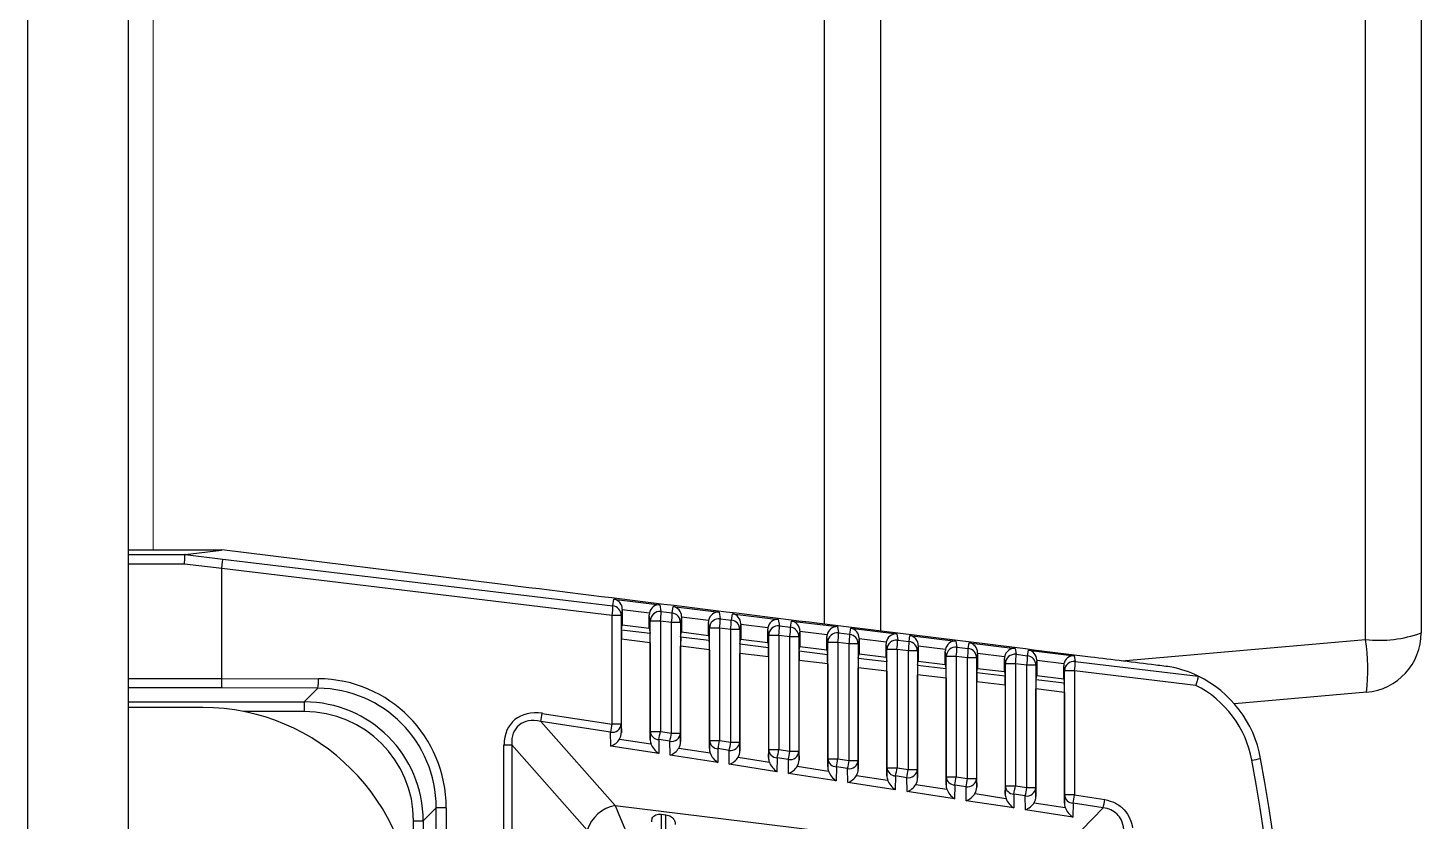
# Model space of a CAD drawing. Extents: x 16.7 to 113.1, y 4.5 to 84.5.
# Drawn here: x 57.717 to 59.176, y 36.247 to 37.078 of the extents above; entities that cross this region are included whole.
import ezdxf

# ---------------------------------------------------------------- set-up
doc = ezdxf.new("R2010")
doc.units = 0
doc.header["$MEASUREMENT"] = 0
doc.linetypes.add('SLD-SOLID', pattern=[0])
doc.layers.add('OBJECT', color=7, linetype='CONTINUOUS')

msp = doc.modelspace()

# ---------------------------------------------------------------- linework, layer by layer
at = {"layer": 'OBJECT', "linetype": 'SLD-SOLID', "lineweight": 15}
msp.add_line((57.8477, 36.5315), (57.8477, 44.0865), dxfattribs=at)
at = {"layer": 'OBJECT'}
for p, q in [((57.7166, 33.7065), (57.7166, 38.1065)), ((57.8215, 38.1065), (57.8215, 33.7065)), ((59.1757, 37.5333), (59.1757, 36.4447)), ((58.6096, 37.5263), (58.6096, 36.4466)), ((59.1176, 36.4376), (59.1176, 37.5263)), ((58.5507, 36.4538), (58.5507, 37.3464)), ((57.8215, 36.5315), (57.9197, 36.5315)), ((57.9194, 36.5314), (57.8215, 36.5314)), ((57.8215, 36.5268), (57.8812, 36.5268)), ((57.8812, 36.5268), (57.9194, 36.5314)), ((57.8812, 36.5268), (57.9207, 36.522)), ((57.9197, 36.5315), (57.9198, 36.5315)), ((58.2084, 36.496), (57.9198, 36.5315)), ((57.8806, 36.5168), (57.8215, 36.5168)), ((57.9197, 36.512), (57.8806, 36.5168)), ((58.3285, 36.463), (57.9197, 36.5121)), ((57.9197, 36.397), (57.9197, 36.512)), ((57.9207, 36.522), (58.3292, 36.4729)), ((58.3292, 36.4729), (58.3304, 36.48)), ((58.3304, 36.48), (58.3785, 36.4741)), ((58.3391, 36.4695), (58.338, 36.463)), ((58.3391, 36.4688), (58.3391, 36.4532)), ((58.3675, 36.4654), (58.3391, 36.4688)), ((58.3785, 36.4741), (58.3796, 36.4669)), ((58.3796, 36.4669), (58.3912, 36.4655)), ((58.3912, 36.4655), (58.3924, 36.4724)), ((58.3924, 36.4724), (58.4405, 36.4665)), ((58.4405, 36.4665), (58.4416, 36.4595)), ((58.3285, 36.3492), (58.3285, 36.463)), ((58.338, 36.463), (58.3285, 36.463)), ((58.338, 36.463), (58.338, 36.3492)), ((58.3382, 36.448), (58.3391, 36.4532)), ((58.3391, 36.4532), (58.3674, 36.4497)), ((58.3684, 36.457), (58.3674, 36.4636)), ((58.3674, 36.4497), (58.3674, 36.4636)), ((58.3684, 36.3415), (58.3684, 36.457)), ((58.379, 36.457), (58.3684, 36.457)), ((58.379, 36.457), (58.379, 36.3415)), ((58.3906, 36.4556), (58.379, 36.457)), ((58.3906, 36.3397), (58.3906, 36.4556)), ((58.4, 36.4556), (58.3906, 36.4556)), ((58.4011, 36.4619), (58.4, 36.4556)), ((58.4, 36.4556), (58.4, 36.3397)), ((58.4011, 36.4612), (58.4011, 36.4456)), ((58.4295, 36.4577), (58.4011, 36.4612)), ((58.4304, 36.4495), (58.4294, 36.456)), ((58.4294, 36.4421), (58.4294, 36.456)), ((58.4416, 36.4595), (58.4533, 36.4581)), ((58.4533, 36.4581), (58.4544, 36.4647)), ((58.4544, 36.4647), (58.5025, 36.4588)), ((58.4631, 36.4543), (58.4621, 36.4481)), ((58.4631, 36.4536), (58.4631, 36.438)), ((58.4915, 36.4501), (58.4631, 36.4536)), ((58.5025, 36.4588), (58.5036, 36.452)), ((58.5036, 36.452), (58.5153, 36.4506)), ((58.5153, 36.4506), (58.5164, 36.4571)), ((58.5164, 36.4571), (58.5645, 36.4512)), ((58.5645, 36.4512), (58.5656, 36.4446)), ((58.3381, 36.3401), (58.3381, 36.438)), ((58.3683, 36.4344), (58.3381, 36.438)), ((58.3382, 36.448), (58.3682, 36.4444)), ((58.3674, 36.4497), (58.3682, 36.4444)), ((58.4002, 36.4405), (58.4011, 36.4456)), ((58.4002, 36.4405), (58.4302, 36.437)), ((58.4011, 36.4456), (58.4294, 36.4421)), ((58.4294, 36.4421), (58.4302, 36.437)), ((58.4304, 36.332), (58.4304, 36.4495)), ((58.4409, 36.4495), (58.4304, 36.4495)), ((58.4409, 36.4495), (58.4409, 36.332)), ((58.4526, 36.4481), (58.4409, 36.4495)), ((58.4526, 36.3302), (58.4526, 36.4481)), ((58.4621, 36.4481), (58.4526, 36.4481)), ((58.4621, 36.4481), (58.4621, 36.3302)), ((58.4623, 36.4331), (58.4631, 36.438)), ((58.4631, 36.438), (58.4914, 36.4345)), ((58.4924, 36.4421), (58.4914, 36.4484)), ((58.4914, 36.4345), (58.4914, 36.4484)), ((58.5029, 36.4421), (58.4924, 36.4421)), ((58.4924, 36.3224), (58.4924, 36.4421)), ((58.5029, 36.4421), (58.5029, 36.3224)), ((58.5146, 36.4407), (58.5029, 36.4421)), ((58.5146, 36.3206), (58.5146, 36.4407)), ((58.5241, 36.4407), (58.5146, 36.4407)), ((58.5251, 36.4467), (58.5241, 36.4407)), ((58.5241, 36.4407), (58.5241, 36.3206)), ((58.5251, 36.446), (58.5251, 36.4304)), ((58.5535, 36.4425), (58.5251, 36.446)), ((58.5543, 36.4347), (58.5534, 36.4408)), ((58.5534, 36.4269), (58.5534, 36.4408)), ((58.5656, 36.4446), (58.5773, 36.4432)), ((58.5773, 36.4432), (58.5784, 36.4495)), ((58.5784, 36.4495), (58.6265, 36.4436)), ((58.5871, 36.4391), (58.5861, 36.4333)), ((58.5871, 36.4384), (58.5871, 36.4228)), ((58.6155, 36.4349), (58.5871, 36.4384)), ((58.6265, 36.4436), (58.6275, 36.4371)), ((58.6275, 36.4371), (58.6394, 36.4357)), ((58.6394, 36.4357), (58.6404, 36.4419)), ((58.6404, 36.4419), (58.6885, 36.436)), ((58.6885, 36.436), (58.6895, 36.4297)), ((58.8624, 36.4153), (59.1176, 36.4376)), ((58.3683, 36.4344), (58.3683, 36.333)), ((58.4002, 36.3306), (58.4002, 36.4306)), ((58.4303, 36.427), (58.4002, 36.4306)), ((58.4303, 36.427), (58.4303, 36.3235)), ((58.4622, 36.3211), (58.4622, 36.4231)), ((58.4922, 36.4195), (58.4622, 36.4231)), ((58.4623, 36.4331), (58.4922, 36.4295)), ((58.4914, 36.4345), (58.4922, 36.4295)), ((58.5243, 36.4257), (58.5251, 36.4304)), ((58.5243, 36.4257), (58.5541, 36.4221)), ((58.5251, 36.4304), (58.5534, 36.4269)), ((58.5534, 36.4269), (58.5541, 36.4221)), ((58.5649, 36.4347), (58.5543, 36.4347)), ((58.5543, 36.3129), (58.5543, 36.4347)), ((58.5649, 36.4347), (58.5649, 36.3129)), ((58.5766, 36.4333), (58.5649, 36.4347)), ((58.5766, 36.3111), (58.5766, 36.4333)), ((58.5861, 36.4333), (58.5766, 36.4333)), ((58.5861, 36.4333), (58.5861, 36.3111)), ((58.5863, 36.4182), (58.5871, 36.4228)), ((58.5871, 36.4228), (58.6154, 36.4193)), ((58.6163, 36.4272), (58.6154, 36.4332)), ((58.6154, 36.4193), (58.6154, 36.4332)), ((58.6163, 36.3034), (58.6163, 36.4272)), ((58.6268, 36.4272), (58.6163, 36.4272)), ((58.6268, 36.4272), (58.6268, 36.3034)), ((58.6387, 36.4258), (58.6268, 36.4272)), ((58.6387, 36.3016), (58.6387, 36.4258)), ((58.6481, 36.4258), (58.6387, 36.4258)), ((58.6491, 36.4315), (58.6481, 36.4258)), ((58.6481, 36.4258), (58.6481, 36.3016)), ((58.6491, 36.4308), (58.6491, 36.4152)), ((58.6775, 36.4273), (58.6491, 36.4308)), ((58.6783, 36.4198), (58.6774, 36.4256)), ((58.6774, 36.4117), (58.6774, 36.4256)), ((58.6895, 36.4297), (58.7014, 36.4283)), ((58.7014, 36.4283), (58.7024, 36.4343)), ((58.7024, 36.4343), (58.7505, 36.4284)), ((58.7111, 36.4239), (58.7102, 36.4184)), ((58.7111, 36.4232), (58.7111, 36.4075)), ((58.7395, 36.4197), (58.7111, 36.4232)), ((58.7505, 36.4284), (58.7515, 36.4223)), ((58.7515, 36.4223), (58.7634, 36.4208)), ((58.7634, 36.4208), (58.7644, 36.4267)), ((58.7644, 36.4267), (58.8125, 36.4208)), ((58.4922, 36.4195), (58.4922, 36.314)), ((58.5242, 36.3115), (58.5242, 36.4157)), ((58.5542, 36.4121), (58.5242, 36.4157)), ((58.5542, 36.4121), (58.5542, 36.3045)), ((58.5863, 36.4182), (58.6161, 36.4146)), ((58.5863, 36.302), (58.5863, 36.4082)), ((58.6162, 36.4046), (58.5863, 36.4082)), ((58.6154, 36.4193), (58.6161, 36.4146)), ((58.6484, 36.4108), (58.6491, 36.4152)), ((58.6484, 36.4108), (58.6781, 36.4072)), ((58.6491, 36.4152), (58.6774, 36.4117)), ((58.6774, 36.4117), (58.6781, 36.4072)), ((58.6888, 36.4198), (58.6783, 36.4198)), ((58.6783, 36.2939), (58.6783, 36.4198)), ((58.6888, 36.4198), (58.6888, 36.2939)), ((58.7007, 36.4184), (58.6888, 36.4198)), ((58.7007, 36.2921), (58.7007, 36.4184)), ((58.7102, 36.4184), (58.7007, 36.4184)), ((58.7102, 36.4184), (58.7102, 36.2921)), ((58.7104, 36.4033), (58.7111, 36.4075)), ((58.7111, 36.4075), (58.7394, 36.4041)), ((58.7403, 36.4124), (58.7394, 36.4179)), ((58.7394, 36.4041), (58.7394, 36.4179)), ((58.7403, 36.2844), (58.7403, 36.4124)), ((58.7508, 36.4124), (58.7403, 36.4124)), ((58.7508, 36.4124), (58.7508, 36.2844)), ((58.7627, 36.4109), (58.7508, 36.4124)), ((58.7627, 36.2826), (58.7627, 36.4109)), ((58.7722, 36.4109), (58.7627, 36.4109)), ((58.7731, 36.4163), (58.7722, 36.4109)), ((58.7722, 36.4109), (58.7722, 36.2826)), ((58.7731, 36.4156), (58.7731, 36.3999)), ((58.8015, 36.4121), (58.7731, 36.4156)), ((58.8022, 36.4049), (58.8014, 36.4103)), ((58.8014, 36.3965), (58.8014, 36.4103)), ((58.8125, 36.4208), (58.8134, 36.4148)), ((58.8134, 36.4148), (58.9421, 36.3994)), ((57.8215, 36.397), (57.9197, 36.397)), ((57.9197, 36.397), (58.0209, 36.3966)), ((57.9197, 36.397), (57.9197, 36.397)), ((58.6162, 36.4046), (58.6162, 36.295)), ((58.6483, 36.2925), (58.6483, 36.4008)), ((58.6782, 36.3972), (58.6483, 36.4008)), ((58.6782, 36.3972), (58.6782, 36.2854)), ((58.7103, 36.283), (58.7103, 36.3933)), ((58.7401, 36.3898), (58.7103, 36.3933)), ((58.7104, 36.4033), (58.74, 36.3998)), ((58.7394, 36.4041), (58.74, 36.3998)), ((58.7724, 36.3959), (58.7731, 36.3999)), ((58.7724, 36.3959), (58.802, 36.3923)), ((58.7731, 36.3999), (58.8014, 36.3965)), ((58.8014, 36.3965), (58.802, 36.3923)), ((58.8022, 36.2749), (58.8022, 36.4049)), ((58.8128, 36.4049), (58.8022, 36.4049)), ((58.8128, 36.4049), (58.8128, 36.2749)), ((58.9397, 36.3897), (58.8128, 36.4049)), ((58.9421, 36.3994), (58.9421, 36.3994)), ((57.9195, 36.3871), (57.8215, 36.3871)), ((58.0203, 36.3866), (57.9195, 36.3871)), ((58.006, 36.3723), (58.0203, 36.3866)), ((58.7401, 36.3898), (58.7401, 36.2759)), ((58.7723, 36.2734), (58.7723, 36.3859)), ((58.8021, 36.3823), (58.7723, 36.3859)), ((58.8021, 36.3823), (58.8021, 36.2664)), ((59.1187, 36.3824), (58.9801, 36.3703)), ((57.8215, 36.3723), (58.006, 36.3723)), ((57.8997, 36.3665), (57.8215, 36.3665)), ((58.006, 36.3723), (58.006, 36.3623)), ((58.006, 36.3623), (57.9423, 36.3623)), ((58.3269, 36.3406), (58.2537, 36.3519)), ((58.2537, 36.3519), (58.3316, 36.2639)), ((58.2553, 36.3604), (58.3285, 36.3492)), ((58.338, 36.3492), (58.3285, 36.3492)), ((58.338, 36.3492), (58.3381, 36.3401)), ((58.3272, 36.326), (58.3269, 36.3406)), ((58.3683, 36.333), (58.3684, 36.3415)), ((58.3684, 36.3415), (58.379, 36.3415)), ((58.379, 36.3415), (58.3906, 36.3397)), ((58.3906, 36.3397), (58.4, 36.3397)), ((58.4, 36.3397), (58.4002, 36.3306)), ((58.2152, 35.4855), (58.2152, 36.3274)), ((58.2152, 36.3274), (58.2234, 36.3274)), ((58.2234, 36.3274), (58.2234, 35.4855)), ((58.3024, 36.2381), (58.2234, 36.3274)), ((58.3772, 36.3183), (58.3272, 36.326)), ((58.3363, 36.3335), (58.3691, 36.3284)), ((58.3774, 36.3329), (58.3772, 36.3183)), ((58.389, 36.3311), (58.3774, 36.3329)), ((58.3892, 36.3165), (58.389, 36.3311)), ((58.3983, 36.3239), (58.4311, 36.3189)), ((58.4303, 36.3235), (58.4304, 36.332)), ((58.4304, 36.332), (58.4409, 36.332)), ((58.4393, 36.3234), (58.4391, 36.3088)), ((58.451, 36.3216), (58.4393, 36.3234)), ((58.4409, 36.332), (58.4526, 36.3302)), ((58.4512, 36.307), (58.451, 36.3216)), ((58.4526, 36.3302), (58.4621, 36.3302)), ((58.4621, 36.3302), (58.4622, 36.3211)), ((58.4922, 36.314), (58.4924, 36.3224)), ((58.4924, 36.3224), (58.5029, 36.3224)), ((58.5029, 36.3224), (58.5146, 36.3206)), ((58.5146, 36.3206), (58.5241, 36.3206)), ((58.5241, 36.3206), (58.5242, 36.3115)), ((58.4391, 36.3088), (58.3892, 36.3165)), ((58.5011, 36.2993), (58.4512, 36.307)), ((58.4603, 36.3144), (58.4931, 36.3094)), ((58.5013, 36.3138), (58.5011, 36.2993)), ((58.513, 36.312), (58.5013, 36.3138)), ((58.5133, 36.2975), (58.513, 36.312)), ((58.5224, 36.3049), (58.555, 36.2999)), ((58.5542, 36.3045), (58.5543, 36.3129)), ((58.5543, 36.3129), (58.5649, 36.3129)), ((58.5633, 36.3043), (58.5631, 36.2898)), ((58.5751, 36.3025), (58.5633, 36.3043)), ((58.5649, 36.3129), (58.5766, 36.3111)), ((58.5766, 36.3111), (58.5861, 36.3111)), ((58.5861, 36.3111), (58.5863, 36.302)), ((58.5631, 36.2898), (58.5133, 36.2975)), ((58.5753, 36.2879), (58.5751, 36.3025)), ((58.5844, 36.2954), (58.617, 36.2904)), ((58.6162, 36.295), (58.6163, 36.3034)), ((58.6163, 36.3034), (58.6268, 36.3034)), ((58.6253, 36.2948), (58.625, 36.2803)), ((58.6371, 36.293), (58.6253, 36.2948)), ((58.6268, 36.3034), (58.6387, 36.3016)), ((58.6373, 36.2784), (58.6371, 36.293)), ((58.6387, 36.3016), (58.6481, 36.3016)), ((58.6481, 36.3016), (58.6483, 36.2925)), ((58.6782, 36.2854), (58.6783, 36.2939)), ((58.6783, 36.2939), (58.6888, 36.2939)), ((58.6888, 36.2939), (58.7007, 36.2921)), ((58.7007, 36.2921), (58.7102, 36.2921)), ((58.7102, 36.2921), (58.7103, 36.283)), ((58.625, 36.2803), (58.5753, 36.2879)), ((58.687, 36.2708), (58.6373, 36.2784)), ((58.6464, 36.2858), (58.679, 36.2809)), ((58.6872, 36.2853), (58.687, 36.2708)), ((58.6991, 36.2835), (58.6872, 36.2853)), ((58.6993, 36.2689), (58.6991, 36.2835)), ((58.7085, 36.2763), (58.7409, 36.2713)), ((58.7401, 36.2759), (58.7403, 36.2844)), ((58.7403, 36.2844), (58.7508, 36.2844)), ((58.7492, 36.2758), (58.749, 36.2613)), ((58.7611, 36.274), (58.7492, 36.2758)), ((58.7508, 36.2844), (58.7627, 36.2826)), ((58.7627, 36.2826), (58.7722, 36.2826)), ((58.7722, 36.2826), (58.7723, 36.2734)), ((58.1442, 36.2615), (58.1305, 36.2478)), ((58.1547, 36.2615), (58.1442, 36.2615)), ((58.1442, 35.5515), (58.1442, 36.2615)), ((58.1547, 36.2615), (58.1547, 35.5515)), ((58.3316, 36.2639), (58.7903, 36.2076)), ((58.749, 36.2613), (58.6993, 36.2689)), ((58.7614, 36.2594), (58.7611, 36.274)), ((58.7705, 36.2668), (58.8029, 36.2618)), ((58.7903, 36.2076), (58.8428, 36.2614)), ((58.8021, 36.2664), (58.8022, 36.2749)), ((58.8128, 36.2749), (58.8022, 36.2749)), ((58.8112, 36.2663), (58.811, 36.2518)), ((58.8428, 36.2614), (58.8112, 36.2663)), ((58.8128, 36.2749), (58.8444, 36.27)), ((58.1206, 36.2478), (58.1305, 36.2478)), ((58.1206, 35.5652), (58.1206, 36.2478)), ((58.1305, 36.2478), (58.1305, 35.5652)), ((58.3799, 36.2547), (58.3846, 36.2541)), ((58.3799, 36.2547), (58.3799, 35.5583)), ((58.3846, 35.5588), (58.3846, 36.2541)), ((58.811, 36.2518), (58.7614, 36.2594))]:
    msp.add_line(p, q, dxfattribs=at)
at = {"layer": 'OBJECT', "flags": 128}
for points in [[(57.8806, 36.5168), (57.8807, 36.5187), (57.8808, 36.5205), (57.8809, 36.5222), (57.881, 36.5237), (57.8811, 36.525), (57.8811, 36.5259), (57.8811, 36.5265), (57.8812, 36.5268)], [(58.3316, 36.2639), (58.3348, 36.2561), (58.3389, 36.2462), (58.3437, 36.2346), (58.3489, 36.222), (58.3544, 36.2087)]]:
    msp.add_lwpolyline(points, dxfattribs=at)
at = {"layer": 'OBJECT'}
for centre, radius, start, end in [((58.2755, 36.4717), 0.0537, 350.7117, 1.3282), ((58.328, 36.463), 0.01, 0.063, 83.0247), ((58.3784, 36.457), 0.01, 83.0091, 179.9236), ((58.3259, 36.4656), 0.0538, 350.7156, 1.3212), ((58.3375, 36.4643), 0.0538, 350.7156, 1.3212), ((58.39, 36.4556), 0.01, 0.065, 83.021), ((58.4404, 36.4495), 0.01, 83.0111, 179.9216), ((58.3879, 36.4582), 0.0537, 350.7124, 1.3278), ((58.3996, 36.4568), 0.0537, 350.7119, 1.3283), ((58.4521, 36.4481), 0.01, 0.0614, 83.0247), ((58.5024, 36.4421), 0.01, 83.0096, 179.9231), ((58.4499, 36.4508), 0.0537, 350.7119, 1.3283), ((58.4616, 36.4494), 0.0538, 350.7156, 1.3212), ((58.5141, 36.4407), 0.01, 0.0623, 83.0237), ((58.5643, 36.4347), 0.01, 83.0091, 179.9236), ((58.5118, 36.4433), 0.0538, 350.7162, 1.3206), ((58.5236, 36.4419), 0.0537, 350.7119, 1.3283), ((58.5761, 36.4332), 0.01, 0.0614, 83.0247), ((58.6263, 36.4272), 0.01, 83.012, 179.9208), ((58.5738, 36.4359), 0.0537, 350.7119, 1.3283), ((58.5856, 36.4345), 0.0538, 350.7156, 1.3212), ((58.6381, 36.4258), 0.01, 0.0623, 83.0237), ((59.1312, 36.5682), 0.1313, 264.038, 289.8054), ((58.8975, 36.4057), 0.2224, 353.9984, 8.259), ((59.1132, 36.4447), 0.0625, 275, 0), ((58.6883, 36.4198), 0.01, 83.0111, 179.9216), ((58.6358, 36.4285), 0.0537, 350.7124, 1.3278), ((58.6477, 36.427), 0.0537, 350.7119, 1.3283), ((58.7002, 36.4184), 0.01, 0.0614, 83.0247), ((58.7503, 36.4123), 0.01, 83.0096, 179.9231), ((58.6978, 36.421), 0.0537, 350.7059, 1.3309), ((58.7097, 36.4196), 0.0538, 350.7162, 1.3206), ((58.7622, 36.4109), 0.01, 0.0623, 83.0237), ((58.8122, 36.4049), 0.01, 83.0091, 179.9236), ((58.7597, 36.4136), 0.0538, 350.7156, 1.3212), ((58.8896, 36.2915), 0.12, 64.0782, 77.8929), ((57.963, 36.3946), 0.0579, 352.0236, 1.9154), ((58.8896, 36.2915), 0.12, 10.4137, 64.0782), ((58.8902, 36.2915), 0.11, 10.4137, 63.2137), ((57.8997, 36.1465), 0.22, 0, 90), ((58.1427, 36.3767), 0.1138, 347.3659, 351.7671), ((58.2161, 36.3655), 0.1136, 347.3618, 351.7712), ((58.3284, 36.3501), 0.0096, 261.0471, 354.6861), ((58.3777, 36.3421), 0.00928, 184.1921, 268.0824), ((58.2668, 36.3577), 0.1133, 347.3563, 351.7767), ((58.2782, 36.3559), 0.1135, 347.362, 351.7748), ((58.3905, 36.3406), 0.0096, 261.0468, 354.6863), ((58.4397, 36.3326), 0.00928, 184.1922, 268.0841), ((58.3287, 36.3482), 0.1134, 347.3574, 351.7756), ((58.3402, 36.3464), 0.1136, 347.3618, 351.7712), ((58.4525, 36.3311), 0.0096, 261.0471, 354.6861), ((58.5016, 36.3231), 0.00928, 184.192, 268.0843), ((58.3903, 36.3387), 0.1138, 347.3659, 351.7671), ((58.4022, 36.3369), 0.1135, 347.3627, 351.7741), ((58.5145, 36.3215), 0.0096, 261.0487, 354.6845), ((58.5636, 36.3136), 0.00928, 184.1922, 268.0861), ((58.4525, 36.3292), 0.1135, 347.3619, 351.7742), ((58.4643, 36.3274), 0.1135, 347.3592, 351.7738), ((58.5766, 36.312), 0.0096, 261.0478, 354.6853), ((58.9564, 36.5523), 0.2446, 279.8788, 282.1), ((56.7953, 35.9065), 2.24, 349.5863, 10.4137), ((56.7947, 35.9065), 2.25, 349.5863, 10.4137), ((58.6256, 36.3041), 0.00928, 184.196, 268.0804), ((58.5147, 36.3196), 0.1133, 347.3557, 351.7773), ((58.5263, 36.3178), 0.1135, 347.3627, 351.7741), ((58.6386, 36.3025), 0.0096, 261.0487, 354.6845), ((58.6875, 36.2946), 0.00928, 184.194, 268.0823), ((58.5764, 36.3102), 0.1136, 347.3618, 351.7712), ((58.5885, 36.3083), 0.1134, 347.3578, 351.7745), ((58.7006, 36.293), 0.0096, 261.0443, 354.6869), ((58.7495, 36.2851), 0.00928, 184.1901, 268.0862), ((58.6384, 36.3006), 0.1135, 347.3627, 351.7741), ((58.6503, 36.2988), 0.1136, 347.3633, 351.7735), ((58.7626, 36.2834), 0.0096, 261.0487, 354.6845), ((58.3382, 36.227), 0.0374, 100.1848, 162.8154), ((58.8115, 36.2756), 0.00928, 184.194, 268.0823), ((58.7003, 36.2911), 0.1136, 347.3633, 351.7735), ((58.7319, 36.2863), 0.1136, 347.3633, 351.7735)]:
    msp.add_arc(centre, radius, start, end, dxfattribs=at)
for centre, major_axis, ratio, start_param, end_param in [((57.9627, 36.5168), (0.0816, -0.01), 0.00637, 3.1158, 3.14198), ((58.8977, 36.4115), (0.9787, -0.1198), 0.00637, 3.102711, 3.1158), ((57.9195, 36.5121), (0.00121, 0.00993), 0.026195, 4.718707, 6.230789), ((58.1091, 36.4888), (0.1894, -0.0233), 0.052407, 3.141691, 3.148045), ((58.3292, 36.4701), (-0.00613, 0.00821), 0.948914, 4.045717, 5.494053), ((58.3392, 36.4688), (0, 0.0101), 0.008662, 1.499632, 1.569733), ((58.3774, 36.4636), (-0.0016, 0.00989), 0.998514, 1.236067, 1.409966), ((58.3773, 36.4642), (0.00707, 0.00734), 0.946913, 0.670393, 2.18883), ((58.3912, 36.4624), (-0.00613, 0.00821), 0.948914, 4.045717, 5.494053), ((58.4393, 36.4565), (0.00707, 0.00734), 0.946913, 0.670393, 2.18883), ((58.4012, 36.4612), (0, 0.0101), 0.008662, 1.499632, 1.569733), ((58.4394, 36.456), (-0.0016, 0.00989), 0.998514, 1.236067, 1.409966), ((58.4532, 36.4548), (-0.00613, 0.00821), 0.948914, 4.045717, 5.494053), ((58.4632, 36.4536), (0, 0.0101), 0.008662, 1.499632, 1.569733), ((58.5013, 36.4489), (0.00707, 0.00734), 0.946913, 0.670393, 2.18883), ((58.5152, 36.4472), (-0.00613, 0.00821), 0.948914, 4.045717, 5.494053), ((58.5633, 36.4413), (0.00707, 0.00734), 0.946913, 0.670393, 2.18883), ((58.3382, 36.4379), (0, 0.0101), 0.00868, 0.05139, 1.563472), ((58.3682, 36.4343), (0, 0.0101), 0.008673, 4.717631, 6.229713), ((58.4003, 36.4305), (0, 0.0101), 0.00868, 0.05139, 1.563472), ((58.4302, 36.4269), (0, 0.0101), 0.008673, 4.717631, 6.229713), ((58.5014, 36.4484), (-0.0016, 0.00989), 0.998514, 1.236067, 1.409966), ((58.5252, 36.446), (0, 0.0101), 0.008662, 1.499632, 1.569733), ((58.5634, 36.4408), (-0.0016, 0.00989), 0.998514, 1.236067, 1.409966), ((58.5772, 36.4396), (-0.00613, 0.00821), 0.948914, 4.045717, 5.494053), ((58.5872, 36.4384), (0, 0.0101), 0.008662, 1.499632, 1.569733), ((58.6253, 36.4337), (0.00707, 0.00734), 0.946913, 0.670393, 2.18883), ((58.6392, 36.432), (-0.00613, 0.00821), 0.948914, 4.045717, 5.494053), ((58.6873, 36.4261), (0.00707, 0.00734), 0.946913, 0.670393, 2.18883), ((58.4623, 36.423), (0, 0.0101), 0.00868, 0.05139, 1.563472), ((58.4922, 36.4195), (0, 0.0101), 0.008673, 4.717631, 6.229713), ((58.5243, 36.4156), (0, 0.0101), 0.00868, 0.05139, 1.563472), ((58.5541, 36.412), (0, 0.0101), 0.008673, 4.717631, 6.229713), ((58.6254, 36.4332), (-0.0016, 0.00989), 0.998514, 1.236067, 1.409966), ((58.6492, 36.4308), (0, 0.0101), 0.008662, 1.499632, 1.569733), ((58.6874, 36.4256), (-0.0016, 0.00989), 0.998514, 1.236067, 1.409966), ((58.7012, 36.4244), (-0.00613, 0.00821), 0.948914, 4.045717, 5.494053), ((58.7112, 36.4232), (0, 0.0101), 0.008662, 1.499632, 1.569733), ((58.7493, 36.4185), (0.00707, 0.00734), 0.946913, 0.670393, 2.18883), ((58.7632, 36.4168), (-0.00613, 0.00821), 0.948914, 4.045717, 5.494053), ((58.8113, 36.4109), (0.00707, 0.00734), 0.946913, 0.670393, 2.18883), ((58.5863, 36.4082), (0, 0.0101), 0.00868, 0.05139, 1.563472), ((58.6161, 36.4046), (0, 0.0101), 0.008673, 4.717631, 6.229713), ((58.6484, 36.4007), (0, 0.0101), 0.00868, 0.05139, 1.563472), ((58.6781, 36.3972), (0, 0.0101), 0.008673, 4.717631, 6.229713), ((58.7494, 36.4179), (-0.0016, 0.00989), 0.998514, 1.236067, 1.409966), ((58.7732, 36.4155), (0, 0.0101), 0.008662, 1.499632, 1.569733), ((58.8114, 36.4103), (-0.0016, 0.00989), 0.998514, 1.236067, 1.409966), ((57.9195, 36.397), (0.00002, 0.01), 0.026383, 3.22892, 4.71245), ((58.0198, 36.2611), (0.0387, 0.1299), 0.994537, 5.003442, 6.566642), ((58.7104, 36.3933), (0, 0.0101), 0.00868, 0.05139, 1.563472), ((58.74, 36.3897), (0, 0.0101), 0.008673, 4.717631, 6.229713), ((58.7724, 36.3858), (0, 0.0101), 0.00868, 0.05139, 1.563472), ((58.802, 36.3823), (0, 0.0101), 0.008673, 4.717631, 6.229713), ((58.0193, 36.2611), (0.0407, 0.1188), 0.993756, 5.043826, 6.607026), ((58.0051, 36.2469), (0.089, 0.089), 0.993631, 5.501585, 7.064785), ((58.2629, 36.3128), (-0.0379, 0.0395), 0.729911, 5.521785, 6.933311), ((58.0051, 36.2469), (0.0819, 0.0819), 0.992433, 5.501585, 7.064785), ((58.2623, 36.3128), (-0.0324, 0.0343), 0.634863, 5.526939, 6.938465), ((58.3281, 36.3405), (-0.0012, 0.0115), 0.861198, 3.973965, 4.591698), ((58.3282, 36.3346), (0.00883, 0.00769), 0.591833, 4.129844, 5.184255), ((58.3783, 36.3328), (-0.0009, 0.0115), 0.862782, 1.483987, 1.890248), ((58.3782, 36.3269), (-0.00828, 0.00979), 0.557988, 0.993218, 2.04763), ((58.3902, 36.3251), (0.00883, 0.00769), 0.591833, 4.129844, 5.184255), ((58.3902, 36.3309), (-0.0012, 0.0115), 0.861198, 3.973965, 4.591698), ((58.4403, 36.3232), (-0.0009, 0.0115), 0.862782, 1.483987, 1.890248), ((58.4402, 36.3174), (-0.00828, 0.00979), 0.557988, 0.993218, 2.04763), ((58.4522, 36.3214), (-0.0012, 0.0115), 0.861198, 3.973965, 4.591698), ((58.4523, 36.3156), (0.00883, 0.00769), 0.591833, 4.129844, 5.184255), ((58.5022, 36.3137), (-0.0009, 0.0115), 0.862782, 1.483987, 1.890248), ((58.5022, 36.3079), (-0.00828, 0.00979), 0.557988, 0.993218, 2.04763), ((58.5143, 36.306), (0.00883, 0.00769), 0.591833, 4.129844, 5.184255), ((58.5142, 36.3119), (-0.0012, 0.0115), 0.861198, 3.973965, 4.591698), ((58.5642, 36.3042), (-0.0009, 0.0115), 0.862782, 1.483987, 1.890248), ((58.5641, 36.2984), (-0.00828, 0.00979), 0.557988, 0.993218, 2.04763), ((58.5763, 36.2965), (0.00883, 0.00769), 0.591833, 4.129844, 5.184255), ((58.5762, 36.3024), (-0.0012, 0.0115), 0.861198, 3.973965, 4.591698), ((58.6262, 36.2947), (-0.0009, 0.0115), 0.862782, 1.483987, 1.890248), ((58.6261, 36.2889), (-0.00828, 0.00979), 0.557988, 0.993218, 2.04763), ((58.6383, 36.2928), (-0.0012, 0.0115), 0.861198, 3.973965, 4.591698), ((58.6384, 36.287), (0.00883, 0.00769), 0.591833, 4.129844, 5.184255), ((58.6882, 36.2852), (-0.0009, 0.0115), 0.862782, 1.483987, 1.890248), ((58.6881, 36.2794), (-0.00828, 0.00979), 0.557988, 0.993218, 2.04763), ((58.7004, 36.2775), (0.00883, 0.00769), 0.591833, 4.129844, 5.184255), ((58.7003, 36.2833), (-0.0012, 0.0115), 0.861198, 3.973965, 4.591698), ((58.7501, 36.2757), (-0.0009, 0.0115), 0.862782, 1.483987, 1.890248), ((58.75, 36.2699), (-0.00828, 0.00979), 0.557988, 0.993218, 2.04763), ((58.7624, 36.268), (0.00883, 0.00769), 0.591833, 4.129844, 5.184255), ((58.7623, 36.2738), (-0.0012, 0.0115), 0.861198, 3.973965, 4.591698), ((58.8121, 36.2662), (-0.0009, 0.0115), 0.862782, 1.483987, 1.890248), ((58.812, 36.2604), (-0.00828, 0.00979), 0.557988, 0.993218, 2.04763)]:
    msp.add_ellipse(centre, major_axis=major_axis, ratio=ratio, start_param=start_param, end_param=end_param, dxfattribs=at)
for points, knots in [([(58.9148, 36.4088), (58.9091, 36.4095), (58.8807, 36.413), (58.7613, 36.4278), (58.5315, 36.4562), (58.3245, 36.4817), (58.2084, 36.496)], [0, 0, 0, 0, 0.024148, 0.120739, 0.507103, 1, 1, 1, 1]), ([(58.9421, 36.3994), (58.9421, 36.3992), (58.9422, 36.3989), (58.9418, 36.3971), (58.9411, 36.3945), (58.9404, 36.392), (58.9399, 36.3903), (58.9398, 36.3898), (58.9397, 36.3897)], [0, 0, 0, 0, 0.2192768, 0.4385033, 0.6592408, 0.8829816, 0.9858182, 1, 1, 1, 1]), ([(58.8645, 36.239), (58.8638, 36.2423), (58.8627, 36.2481), (58.8575, 36.2552), (58.8509, 36.2599), (58.8455, 36.2609), (58.8428, 36.2614)], [0, 0, 0, 0, 0.2953363, 0.5247161, 0.7544597, 1, 1, 1, 1]), ([(58.8444, 36.27), (58.8482, 36.2691), (58.8558, 36.2672), (58.8651, 36.2598), (58.8712, 36.2505), (58.8728, 36.2436), (58.8736, 36.2403)], [0, 0, 0, 0, 0.2618794, 0.5244054, 0.7764165, 1, 1, 1, 1]), ([(58.3699, 36.2469), (58.37, 36.2482), (58.3702, 36.2503), (58.3718, 36.2527), (58.3741, 36.2542), (58.3769, 36.2549), (58.3789, 36.2548), (58.3799, 36.2547)], [0, 0, 0, 0, 0.278303, 0.490799, 0.665975, 0.842126, 1, 1, 1, 1]), ([(58.3846, 36.2541), (58.3856, 36.2539), (58.3876, 36.2536), (58.3903, 36.2522), (58.3927, 36.2502), (58.3943, 36.2474), (58.3945, 36.245), (58.3946, 36.2439)], [0, 0, 0, 0, 0.1610162, 0.3213995, 0.497912, 0.7630072, 1, 1, 1, 1])]:
    msp.add_open_spline(points, degree=3, knots=knots, dxfattribs=at)

doc.saveas('drawing.dxf')
